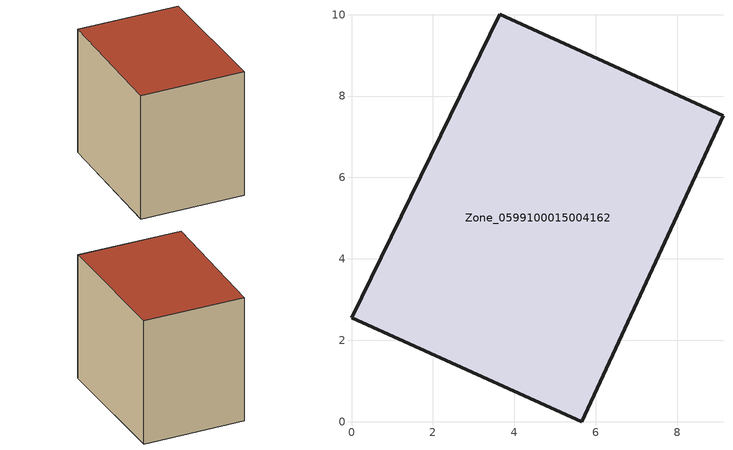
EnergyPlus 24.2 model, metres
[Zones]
Zone_0599100015004162
 floor ground (C_G): 3.64,10.01 9.13,7.51 5.66,0 0,2.56 z0.7
 wall outside (C_F): 9.13,7.51 3.64,10.01 0,2.56 5.66,0 9.13,7.51 z0.7:8.27
 roof outside (C_R): 0,2.56 5.66,0 9.13,7.51 3.64,10.01 z8.27
[BUILDING]
Pand.0599100015004162: North Axis=0; Terrain=City; Loads Convergence Tolerance Value=0.04; Temperature Convergence Tolerance Value=0.4; Solar Distribution=FullExterior; Maximum Number of Warmup Days=25; Minimum Number of Warmup Days=1
[Site:Location]
Rotterdam.The.Hague.AP_ZH_NLD Design_Conditions: Latitude=51.96; Longitude=4.45; Time Zone=1; Elevation=-4.5
[SITE:GROUNDTEMPERATURE:BUILDINGSURFACE]
18, 18, 18, 18, 18, 18, 18, 18, 18, 18, 18, 18
[MATERIAL] Thermal Absorptance=0.9; Solar Absorptance=0.7; Visible Absorptance=0.7
Name | Roughness | Thickness | Conductivity | Density | Specific Heat
G.TC.1965-1974 | MediumSmooth | 0.15 | 0.882353 | 540 | 1210
F.TC.1965-1974 | Rough | 0.3 | 0.697674 | 1920 | 840
R.TC.1965-1974 | MediumRough | 0.2 | 0.232558 | 1500 | 1000
[CONSTRUCTION]
C_G: G.TC.1965-1974
C_F: F.TC.1965-1974
C_R: R.TC.1965-1974
[ZONE]
Zone_0599100015004162: Type=1; Multiplier=1; Ceiling Height=Autocalculate; Volume=Autocalculate; Floor Area=autocalculate; Part of Total Floor Area=Yes
[ZONEINFILTRATION:DESIGNFLOWRATE]
Infil_Zone_0599100015004162: Zone or ZoneList or Space or SpaceList=Zone_0599100015004162; Schedule=AlwaysOn; Design Flow Rate Calculation Method=Flow/Area; Flow Rate per Floor Area=0.003; Constant Term Coefficient=1; Temperature Term Coefficient=0; Velocity Term Coefficient=0; Velocity Squared Term Coefficient=0
[HVACTEMPLATE:ZONE:IDEALLOADSAIRSYSTEM]
Zone_0599100015004162: Maximum Heating Supply Air Temperature=50; Minimum Cooling Supply Air Temperature=13; Maximum Heating Supply Air Humidity Ratio=0.0156; Minimum Cooling Supply Air Humidity Ratio=0.0077; Heating Limit=NoLimit; Cooling Limit=NoLimit; Dehumidification Control Type=ConstantSensibleHeatRatio; Cooling Sensible Heat Ratio=0.7; Dehumidification Setpoint=60; Humidification Control Type=None; Humidification Setpoint=30; Outdoor Air Method=None; Outdoor Air Flow Rate per Person=0.00944; Outdoor Air Flow Rate per Zone Floor Area=0; Outdoor Air Flow Rate per Zone=0; Demand Controlled Ventilation Type=None; Outdoor Air Economizer Type=NoEconomizer; Heat Recovery Type=None; Sensible Heat Recovery Effectiveness=0.7; Latent Heat Recovery Effectiveness=0.65
[ZONECONTROL:THERMOSTAT]
ThermostatControl_Zone_0599100015004162: Zone or ZoneList=Zone_0599100015004162; Control Type Schedule=DualSetpointControlType; Control 1=Thermostat_Zone_0599100015004162; Temperature Difference Between Cutout And Setpoint=0
[THERMOSTATSETPOINT:DUALSETPOINT]
Thermostat_Zone_0599100015004162: Heating Setpoint Temperature Schedule=HeatingSetpoint_Zone_0599100015004162; Cooling Setpoint Temperature Schedule=CoolingSetpoint_Zone_0599100015004162
[SCHEDULE:COMPACT]
HeatingSetpoint_Zone_0599100015004162: Through: 12/31, For: AllDays, Until: 24:00, 21
CoolingSetpoint_Zone_0599100015004162: Through: 12/31, For: AllDays, Until: 24:00, 24
DualSetpointControlType: Through: 12/31, For: AllDays, Until: 24:00, 4
AlwaysOn: Through: 12/31, For: AllDays, Until: 24:00, 1
